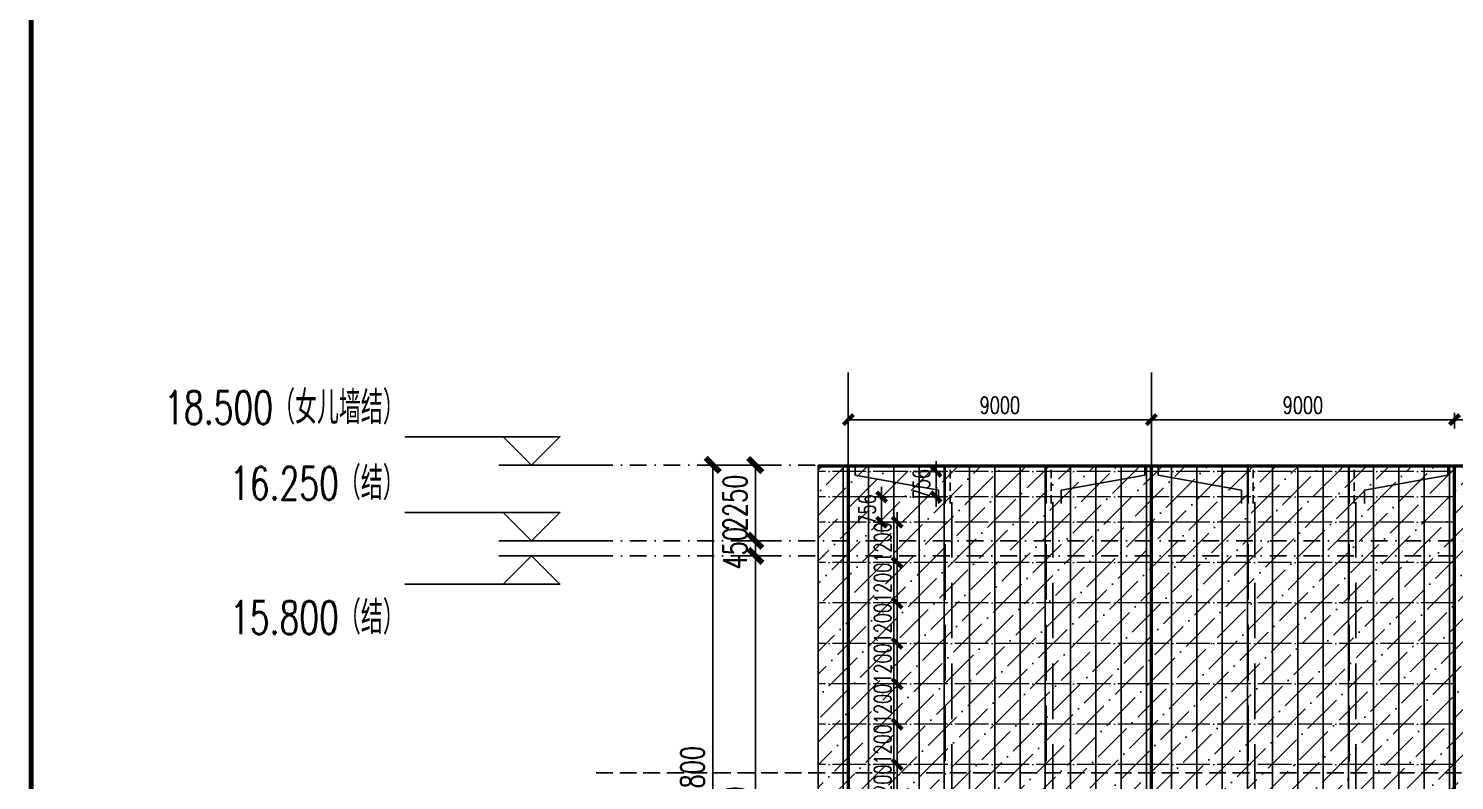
# Model space of a CAD drawing. Extents: x -2072575 to 87763, y -155913 to 742026.
# Drawn here: x -158687 to -116342, y 512339 to 534688 of the extents above; entities that cross this region are included whole.
import ezdxf
from ezdxf.enums import TextEntityAlignment as Align

# ---------------------------------------------------------------- set-up
doc = ezdxf.new("R2010")
doc.units = 0
doc.header["$LTSCALE"] = 1000
for name, pattern in [('__DASH', [0.35, 0.25, -0.1]), ('CENTER', [2, 1.25, -0.25, 0.25, -0.25]), ('DASHDOT', [1, 0.5, -0.25, 0, -0.25]), ('DASHED', [0.75, 0.5, -0.25]), ('DOT', [0.25, 0, -0.25]), ('DOTE', [2.42, 2, -0.2, 0.02, -0.2])]:
    doc.linetypes.add(name, pattern=pattern)
doc.layers.get('Defpoints').update_dxf_attribs({"color": 210})
for name, color, linetype in [('!ZN1-填充-8', 8, 'Continuous'), ('0-cxFrame', 155, 'Continuous'), ('12圆钢+30钢套管撑杆', 3, 'Continuous'), ('12圆钢斜拉条', 30, 'Continuous'), ('12圆钢直拉条', 22, 'Continuous'), ('3符号', 3, 'Continuous'), ('A-LIN-V', 9, 'Continuous'), ('A-云线', 50, 'Continuous'), ('DIM', 173, 'Continuous'), ('DOT', 8, 'DOT'), ('DOTE', 1, 'CENTER'), ('压型钢板', 23, 'Continuous')]:
    doc.layers.add(name, color=color, linetype=linetype)
for name, color, linetype, lineweight in [('0-cxText', 131, 'Continuous', 25), ('冷弯薄壁C型钢 250x75x20x3.0', 51, 'DOTE', 0), ('梁', 4, 'Continuous', 18)]:
    doc.layers.add(name, color=color, linetype=linetype, lineweight=lineweight)
doc.layers.add('A-加建区域', color=47, linetype='Continuous', plot=False)
doc.styles.add('cx_tuming', font='simhei.ttf')
doc.styles.add('cx_tuqian1', font='')
doc.styles.add('DHTEXT-1', font='romans.shx', dxfattribs={"width": 0.7, "bigfont": 'chinese.shx'})
doc.styles.add('卓越符号', font='ROMANS.shx', dxfattribs={"width": 0.7, "bigfont": 'CHINESE.shx'})
doc.styles.add('黑体', font='simhei.ttf', dxfattribs={"height": 12})
doc.styles.get('cx_tuqian1').set_extended_font_data('SimSun')
doc.dimstyles.new('ZN200', dxfattribs={"dimscale": 200, "dimtxt": 2.5, "dimasz": 1.5, "dimexe": 1, "dimexo": 2, "dimgap": 0.9, "dimtad": 1, "dimdec": 0, "dimdsep": 46, "dimtxsty": 'DHTEXT-1', "dimblk": 'ARCHTICK', "dimcen": 2.5, "dimclrd": 173, "dimclre": 173, "dimclrt": 7, "dimazin": 2, "dimtfac": 1, "dimtdec": 0, "dimtix": 1, "dimtmove": 2, "dimatfit": 3, "dimfxl": 0, "dimtolj": 1, "dimtzin": 0, "dimarcsym": 0})
doc.dimstyles.new('ZN280', dxfattribs={"dimscale": 280, "dimtxt": 2.5, "dimasz": 1.5, "dimexe": 1, "dimexo": 2, "dimgap": 0.9, "dimtad": 1, "dimdec": 0, "dimdsep": 46, "dimtxsty": 'DHTEXT-1', "dimblk": 'ARCHTICK', "dimcen": 2.5, "dimclrd": 173, "dimclre": 173, "dimclrt": 7, "dimazin": 2, "dimtfac": 1, "dimtdec": 0, "dimtix": 1, "dimtmove": 2, "dimatfit": 3, "dimfxl": 0, "dimarcsym": 0})

# ---------------------------------------------------------------- blocks, each defined once
blk = doc.blocks.new('20250905101245')
at = {"layer": '!ZN1-填充-8'}
h = blk.add_hatch(dxfattribs=at)
h.set_pattern_fill('ANSI36', color=252, scale=300, style=0)
h.set_pattern_definition([(45, (119669.48, -503214.68), (252.5697, 926.0889), [1190.625, -238.125, 0, -238.125])])
h.paths.add_polyline_path([(-900, 0), (31700, 0), (31700, 18450), (-900, 18450)])
at = {"layer": 'A-LIN-V', "color": 252}
for p, q in [((-900, 18500), (-900, -300)), ((-900, 18500), (184800, 18500)), ((-900, 18450), (184800, 18450))]:
    blk.add_line(p, q, dxfattribs=at)
at = {"layer": '压型钢板', "color": 252, "ltscale": 10}
for p, q in [((-900, 18500), (-900, 0)), ((-150, 18500), (-150, 0)), ((600, 18500), (600, 0)), ((1350, 18500), (1350, 0)), ((2100, 18500), (2100, 0)), ((2850, 18500), (2850, 0)), ((3600, 18500), (3600, 0)), ((4350, 18500), (4350, 0)), ((5100, 18500), (5100, 0)), ((5850, 18500), (5850, 0)), ((6600, 18500), (6600, 0)), ((7350, 18500), (7350, 0)), ((8100, 18500), (8100, 0)), ((8850, 18500), (8850, 0)), ((9600, 18500), (9600, 0)), ((10350, 18500), (10350, 0)), ((11100, 18500), (11100, 0)), ((11850, 18500), (11850, 0)), ((12600, 18500), (12600, 0)), ((13350, 18500), (13350, 0)), ((14100, 18500), (14100, 0)), ((14850, 18500), (14850, 0)), ((15600, 18500), (15600, 0)), ((16350, 18500), (16350, 0)), ((17100, 18500), (17100, 0)), ((17850, 18500), (17850, 0))]:
    blk.add_line(p, q, dxfattribs=at)
blk = doc.blocks.new('_ArchTick')
at = {"color": 0, "linetype": 'ByBlock', "const_width": 0.4}
blk.add_lwpolyline([(-0.5, -0.5), (0.5, 0.5)], dxfattribs=at)
blk = doc.blocks.new('*D2502')
at = {"layer": 'Defpoints', "color": 0, "ltscale": 2800, "transparency": 16777216}
for p in [(-4026, 18500), (-2693, 18500), (-2693, -300)]:
    blk.add_point(p, dxfattribs=at)
at = {"layer": 'DIM', "color": 173, "linetype": 'ByBlock', "lineweight": -2, "ltscale": 2800, "transparency": 16777216}
for p, q in [((-3253, 18500), (-4306, 18500)), ((-4026, -300), (-4026, 18500)), ((-3253, -300), (-4306, -300))]:
    blk.add_line(p, q, dxfattribs=at)
at = {"layer": 'DIM', "color": 173, "lineweight": -2, "ltscale": 2800, "transparency": 16777216, "xscale": 420, "yscale": 420, "zscale": 420}
for p, rotation in [((-4026, 18500), 90), ((-4026, -300), 270)]:
    blk.add_blockref('_ArchTick', p, dxfattribs=dict(at, rotation=rotation))
at = {"layer": 'DIM', "color": 7, "ltscale": 2800, "transparency": 16777216, "insert": (-4628, 9100), "char_height": 700, "attachment_point": 5, "rotation": 90, "style": 'DHTEXT-1'}
blk.add_mtext('18800', dxfattribs=at)
blk = doc.blocks.new('*D2504')
at = {"layer": 'Defpoints', "color": 0, "ltscale": 2800, "transparency": 16777216}
for p in [(-2761, 15800), (-1428, 15800), (-1428, 0)]:
    blk.add_point(p, dxfattribs=at)
at = {"layer": 'DIM', "color": 173, "linetype": 'ByBlock', "lineweight": -2, "ltscale": 2800, "transparency": 16777216}
for p, q in [((-1988, 15800), (-3041, 15800)), ((-2761, 0), (-2761, 15800)), ((-1988, 0), (-3041, 0))]:
    blk.add_line(p, q, dxfattribs=at)
at = {"layer": 'DIM', "color": 173, "lineweight": -2, "ltscale": 2800, "transparency": 16777216, "xscale": 420, "yscale": 420, "zscale": 420}
for p, rotation in [((-2761, 15800), 90), ((-2761, 0), 270)]:
    blk.add_blockref('_ArchTick', p, dxfattribs=dict(at, rotation=rotation))
at = {"layer": 'DIM', "color": 7, "ltscale": 2800, "transparency": 16777216, "insert": (-3363, 7900), "char_height": 700, "attachment_point": 5, "rotation": 90, "style": 'DHTEXT-1'}
blk.add_mtext('15800', dxfattribs=at)
blk = doc.blocks.new('*D2505')
at = {"layer": 'Defpoints', "color": 0, "ltscale": 2800, "transparency": 16777216}
for p in [(-2761, 16250), (-1428, 16250), (-1428, 15800)]:
    blk.add_point(p, dxfattribs=at)
at = {"layer": 'DIM', "color": 173, "linetype": 'ByBlock', "lineweight": -2, "ltscale": 2800, "transparency": 16777216}
for p, q in [((-2761, 16250), (-2761, 16670)), ((-1988, 16250), (-3041, 16250)), ((-2761, 15800), (-2761, 16250)), ((-1988, 15800), (-3041, 15800)), ((-2761, 15800), (-2761, 15380))]:
    blk.add_line(p, q, dxfattribs=at)
at = {"layer": 'DIM', "color": 173, "lineweight": -2, "ltscale": 2800, "transparency": 16777216, "xscale": 420, "yscale": 420, "zscale": 420}
for p, rotation in [((-2761, 16250), 270), ((-2761, 15800), 90)]:
    blk.add_blockref('_ArchTick', p, dxfattribs=dict(at, rotation=rotation))
at = {"layer": 'DIM', "color": 7, "ltscale": 2800, "transparency": 16777216, "insert": (-3363, 16025), "char_height": 700, "attachment_point": 5, "rotation": 90, "style": 'DHTEXT-1'}
blk.add_mtext('450', dxfattribs=at)
blk = doc.blocks.new('*D2506')
at = {"layer": 'Defpoints', "color": 0, "ltscale": 2800, "transparency": 16777216}
for p in [(-2761, 18500), (-1428, 18500), (-1428, 16250)]:
    blk.add_point(p, dxfattribs=at)
at = {"layer": 'DIM', "color": 173, "linetype": 'ByBlock', "lineweight": -2, "ltscale": 2800, "transparency": 16777216}
for p, q in [((-1988, 18500), (-3041, 18500)), ((-2761, 16250), (-2761, 18500)), ((-1988, 16250), (-3041, 16250))]:
    blk.add_line(p, q, dxfattribs=at)
at = {"layer": 'DIM', "color": 173, "lineweight": -2, "ltscale": 2800, "transparency": 16777216, "xscale": 420, "yscale": 420, "zscale": 420}
for p, rotation in [((-2761, 18500), 90), ((-2761, 16250), 270)]:
    blk.add_blockref('_ArchTick', p, dxfattribs=dict(at, rotation=rotation))
at = {"layer": 'DIM', "color": 7, "ltscale": 2800, "transparency": 16777216, "insert": (-3363, 17375), "char_height": 700, "attachment_point": 5, "rotation": 90, "style": 'DHTEXT-1'}
blk.add_mtext('2250', dxfattribs=at)
blk = doc.blocks.new('*U226')
at = {"ltscale": 10}
blk.add_line((3.48, 0), (-6.85, 0), dxfattribs=at)
blk.add_lwpolyline([(3, 3), (0, 0), (-3, 3), (13.45, 3)])
at = {"color": 0, "style": '卓越符号', "width": 0.7, "flags": 8}
blk.add_attdef('±0.000', text='', height=3.5, dxfattribs=at).set_placement((13.45, 4.35), align=Align.RIGHT)
blk = doc.blocks.new('*U227')
at = {"ltscale": 10}
blk.add_line((3.48, 0), (-6.85, 0), dxfattribs=at)
blk.add_lwpolyline([(3, -3), (0, 0), (-3, -3), (13.45, -3)])
at = {"color": 0, "style": '卓越符号', "width": 0.7, "flags": 8}
blk.add_attdef('±0.000', text='', height=3.5, dxfattribs=at).set_placement((13.45, -7.85), align=Align.RIGHT)
blk = doc.blocks.new('TK22.A1 L(Dragon)')
at = {"layer": '0-cxFrame', "const_width": 0.5}
blk.add_lwpolyline([(-80, 10), (-821, 10), (-821, 584), (-80, 584)], close=True, dxfattribs=at)
at = {"style": '黑体', "flags": 4}
blk.add_attdef('图幅', text='', height=3.3, dxfattribs=at).set_placement((-40, 3), align=Align.RIGHT)
at = {"layer": '0-cxText', "flags": 4}
for tag, height, style, p in [('建设单位', 3.5, 'cx_tuming', (-45, 240)), ('项目名称', 3.5, 'cx_tuming', (-45, 210)), ('子项名称', 3.5, 'cx_tuming', (-45, 180)), ('工程编号', 3.3, 'cx_tuqian1', (-35, 165)), ('图名1', 3.5, 'cx_tuming', (-45, 87)), ('图名2', 3.5, 'cx_tuming', (-45, 79)), ('图名3', 3.5, 'cx_tuming', (-45, 71)), ('出图日期', 3.3, 'cx_tuqian1', (-39, 60)), ('专业', 3.3, 'cx_tuqian1', (-55, 52)), ('图号', 3.3, 'cx_tuqian1', (-55, 44)), ('版次', 3.3, 'cx_tuqian1', (-20, 44))]:
    blk.add_attdef(tag, text='', height=height, dxfattribs=dict(at, style=style)).set_placement(p, align=Align.MIDDLE)
at = {"layer": 'Defpoints', "color": 6, "flags": 4}
for tag, height, style, p in [('tufu', 3.3, '黑体', (-12, 12)), ('dwfname', 4, 'cx_tuqian1', (-80, 3))]:
    blk.add_attdef(tag, text='', height=height, dxfattribs=dict(at, style=style)).set_placement(p, align=Align.RIGHT)
blk = doc.blocks.new('*D3662')
at = {"layer": 'Defpoints', "color": 0, "ltscale": 10, "transparency": 16777216}
for p in [(-103342, 523062), (-116342, 522398), (-103342, 522398)]:
    blk.add_point(p, dxfattribs=at)
at = {"layer": 'DIM', "color": 173, "linetype": 'ByBlock', "lineweight": -2, "ltscale": 10, "transparency": 16777216}
for p, q in [((-116342, 522798), (-116342, 523262)), ((-116342, 523062), (-103342, 523062)), ((-103342, 522798), (-103342, 523262))]:
    blk.add_line(p, q, dxfattribs=at)
at = {"layer": 'DIM', "color": 173, "lineweight": -2, "ltscale": 10, "transparency": 16777216, "xscale": 300, "yscale": 300, "zscale": 300, "rotation": 180}
blk.add_blockref('_ArchTick', (-116342, 523062), dxfattribs=at)
at = {"layer": 'DIM', "color": 173, "lineweight": -2, "ltscale": 10, "transparency": 16777216, "xscale": 300, "yscale": 300, "zscale": 300}
blk.add_blockref('_ArchTick', (-103342, 523062), dxfattribs=at)
at = {"layer": 'DIM', "color": 7, "ltscale": 10, "transparency": 16777216, "insert": (-109842, 523492), "char_height": 500, "attachment_point": 5, "style": 'DHTEXT-1'}
blk.add_mtext('\\A1;13000', dxfattribs=at)
blk = doc.blocks.new('*D3663')
at = {"layer": 'Defpoints', "color": 0, "ltscale": 10, "transparency": 16777216}
for p in [(-116342, 523062), (-125342, 522398), (-116342, 522398)]:
    blk.add_point(p, dxfattribs=at)
at = {"layer": 'DIM', "color": 173, "linetype": 'ByBlock', "lineweight": -2, "ltscale": 10, "transparency": 16777216}
for p, q in [((-125342, 522798), (-125342, 523262)), ((-125342, 523062), (-116342, 523062)), ((-116342, 522798), (-116342, 523262))]:
    blk.add_line(p, q, dxfattribs=at)
at = {"layer": 'DIM', "color": 173, "lineweight": -2, "ltscale": 10, "transparency": 16777216, "xscale": 300, "yscale": 300, "zscale": 300, "rotation": 180}
blk.add_blockref('_ArchTick', (-125342, 523062), dxfattribs=at)
at = {"layer": 'DIM', "color": 173, "lineweight": -2, "ltscale": 10, "transparency": 16777216, "xscale": 300, "yscale": 300, "zscale": 300}
blk.add_blockref('_ArchTick', (-116342, 523062), dxfattribs=at)
at = {"layer": 'DIM', "color": 7, "ltscale": 10, "transparency": 16777216, "insert": (-120842, 523492), "char_height": 500, "attachment_point": 5, "style": 'DHTEXT-1'}
blk.add_mtext('\\A1;9000', dxfattribs=at)
blk = doc.blocks.new('*D3664')
at = {"layer": 'Defpoints', "color": 0, "ltscale": 10, "transparency": 16777216}
for p in [(-125342, 523062), (-134342, 522398), (-125342, 522398)]:
    blk.add_point(p, dxfattribs=at)
at = {"layer": 'DIM', "color": 173, "linetype": 'ByBlock', "lineweight": -2, "ltscale": 10, "transparency": 16777216}
for p, q in [((-134342, 522798), (-134342, 523262)), ((-134342, 523062), (-125342, 523062)), ((-125342, 522798), (-125342, 523262))]:
    blk.add_line(p, q, dxfattribs=at)
at = {"layer": 'DIM', "color": 173, "lineweight": -2, "ltscale": 10, "transparency": 16777216, "xscale": 300, "yscale": 300, "zscale": 300, "rotation": 180}
blk.add_blockref('_ArchTick', (-134342, 523062), dxfattribs=at)
at = {"layer": 'DIM', "color": 173, "lineweight": -2, "ltscale": 10, "transparency": 16777216, "xscale": 300, "yscale": 300, "zscale": 300}
blk.add_blockref('_ArchTick', (-125342, 523062), dxfattribs=at)
at = {"layer": 'DIM', "color": 7, "ltscale": 10, "transparency": 16777216, "insert": (-129842, 523492), "char_height": 500, "attachment_point": 5, "style": 'DHTEXT-1'}
blk.add_mtext('\\A1;9000', dxfattribs=at)
blk = doc.blocks.new('*D3683')
at = {"layer": 'Defpoints', "color": 0, "ltscale": 10, "transparency": 16777216}
for p in [(-133353, 520770), (-132756, 520770), (-132756, 520014)]:
    blk.add_point(p, dxfattribs=at)
at = {"layer": 'DIM', "color": 173, "linetype": 'ByBlock', "lineweight": -2, "ltscale": 10, "transparency": 16777216}
for p, q in [((-133353, 520770), (-133353, 521070)), ((-133156, 520770), (-133553, 520770)), ((-133353, 520014), (-133353, 520770)), ((-133156, 520014), (-133553, 520014)), ((-133353, 520014), (-133353, 519714))]:
    blk.add_line(p, q, dxfattribs=at)
at = {"layer": 'DIM', "color": 173, "lineweight": -2, "ltscale": 10, "transparency": 16777216, "xscale": 300, "yscale": 300, "zscale": 300}
for p, rotation in [((-133353, 520770), 270), ((-133353, 520014), 90)]:
    blk.add_blockref('_ArchTick', p, dxfattribs=dict(at, rotation=rotation))
at = {"layer": 'DIM', "color": 7, "ltscale": 10, "transparency": 16777216, "insert": (-133783, 520392), "char_height": 500, "attachment_point": 5, "rotation": 90, "style": 'DHTEXT-1'}
blk.add_mtext('\\A1;756', dxfattribs=at)
blk = doc.blocks.new('*D3681')
at = {"layer": 'Defpoints', "color": 0, "ltscale": 10, "transparency": 16777216}
for p in [(-132892, 520014), (-132756, 520014), (-132756, 518814)]:
    blk.add_point(p, dxfattribs=at)
at = {"layer": 'DIM', "color": 173, "linetype": 'ByBlock', "lineweight": -2, "ltscale": 10, "transparency": 16777216}
for p, q in [((-133156, 520014), (-133092, 520014)), ((-132892, 520014), (-132892, 520314)), ((-132892, 518814), (-132892, 520014)), ((-133156, 518814), (-133092, 518814)), ((-132892, 518814), (-132892, 518514))]:
    blk.add_line(p, q, dxfattribs=at)
at = {"layer": 'DIM', "color": 173, "lineweight": -2, "ltscale": 10, "transparency": 16777216, "xscale": 300, "yscale": 300, "zscale": 300}
for p, rotation in [((-132892, 520014), 270), ((-132892, 518814), 90)]:
    blk.add_blockref('_ArchTick', p, dxfattribs=dict(at, rotation=rotation))
at = {"layer": 'DIM', "color": 7, "ltscale": 10, "transparency": 16777216, "insert": (-133322, 519414), "char_height": 500, "attachment_point": 5, "rotation": 90, "style": 'DHTEXT-1'}
blk.add_mtext('\\A1;1200', dxfattribs=at)
blk = doc.blocks.new('*D3682')
at = {"layer": 'Defpoints', "color": 0, "ltscale": 10, "transparency": 16777216}
for p in [(-132892, 518814), (-132756, 518814), (-132756, 517614)]:
    blk.add_point(p, dxfattribs=at)
at = {"layer": 'DIM', "color": 173, "linetype": 'ByBlock', "lineweight": -2, "ltscale": 10, "transparency": 16777216}
for p, q in [((-133156, 518814), (-133092, 518814)), ((-132892, 518814), (-132892, 519114)), ((-132892, 517614), (-132892, 518814)), ((-133156, 517614), (-133092, 517614)), ((-132892, 517614), (-132892, 517314))]:
    blk.add_line(p, q, dxfattribs=at)
at = {"layer": 'DIM', "color": 173, "lineweight": -2, "ltscale": 10, "transparency": 16777216, "xscale": 300, "yscale": 300, "zscale": 300}
for p, rotation in [((-132892, 518814), 270), ((-132892, 517614), 90)]:
    blk.add_blockref('_ArchTick', p, dxfattribs=dict(at, rotation=rotation))
at = {"layer": 'DIM', "color": 7, "ltscale": 10, "transparency": 16777216, "insert": (-133322, 518214), "char_height": 500, "attachment_point": 5, "rotation": 90, "style": 'DHTEXT-1'}
blk.add_mtext('\\A1;1200', dxfattribs=at)
blk = doc.blocks.new('*D3684')
at = {"layer": 'Defpoints', "color": 0, "ltscale": 10, "transparency": 16777216}
for p in [(-132892, 517614), (-132756, 517614), (-132756, 516414)]:
    blk.add_point(p, dxfattribs=at)
at = {"layer": 'DIM', "color": 173, "linetype": 'ByBlock', "lineweight": -2, "ltscale": 10, "transparency": 16777216}
for p, q in [((-132892, 517614), (-132892, 517914)), ((-133156, 517614), (-133092, 517614)), ((-132892, 516414), (-132892, 517614)), ((-133156, 516414), (-133092, 516414)), ((-132892, 516414), (-132892, 516114))]:
    blk.add_line(p, q, dxfattribs=at)
at = {"layer": 'DIM', "color": 173, "lineweight": -2, "ltscale": 10, "transparency": 16777216, "xscale": 300, "yscale": 300, "zscale": 300}
for p, rotation in [((-132892, 517614), 270), ((-132892, 516414), 90)]:
    blk.add_blockref('_ArchTick', p, dxfattribs=dict(at, rotation=rotation))
at = {"layer": 'DIM', "color": 7, "ltscale": 10, "transparency": 16777216, "insert": (-133322, 517014), "char_height": 500, "attachment_point": 5, "rotation": 90, "style": 'DHTEXT-1'}
blk.add_mtext('\\A1;1200', dxfattribs=at)
blk = doc.blocks.new('*D3685')
at = {"layer": 'Defpoints', "color": 0, "ltscale": 10, "transparency": 16777216}
for p in [(-132892, 516414), (-132756, 516414), (-132756, 515214)]:
    blk.add_point(p, dxfattribs=at)
at = {"layer": 'DIM', "color": 173, "linetype": 'ByBlock', "lineweight": -2, "ltscale": 10, "transparency": 16777216}
for p, q in [((-132892, 516414), (-132892, 516714)), ((-133156, 516414), (-133092, 516414)), ((-132892, 515214), (-132892, 516414)), ((-133156, 515214), (-133092, 515214)), ((-132892, 515214), (-132892, 514914))]:
    blk.add_line(p, q, dxfattribs=at)
at = {"layer": 'DIM', "color": 173, "lineweight": -2, "ltscale": 10, "transparency": 16777216, "xscale": 300, "yscale": 300, "zscale": 300}
for p, rotation in [((-132892, 516414), 270), ((-132892, 515214), 90)]:
    blk.add_blockref('_ArchTick', p, dxfattribs=dict(at, rotation=rotation))
at = {"layer": 'DIM', "color": 7, "ltscale": 10, "transparency": 16777216, "insert": (-133322, 515814), "char_height": 500, "attachment_point": 5, "rotation": 90, "style": 'DHTEXT-1'}
blk.add_mtext('\\A1;1200', dxfattribs=at)
blk = doc.blocks.new('*D3687')
at = {"layer": 'Defpoints', "color": 0, "ltscale": 10, "transparency": 16777216}
for p in [(-132892, 515214), (-132756, 515214), (-132756, 514014)]:
    blk.add_point(p, dxfattribs=at)
at = {"layer": 'DIM', "color": 173, "linetype": 'ByBlock', "lineweight": -2, "ltscale": 10, "transparency": 16777216}
for p, q in [((-132892, 515214), (-132892, 515514)), ((-133156, 515214), (-133092, 515214)), ((-132892, 514014), (-132892, 515214)), ((-133156, 514014), (-133092, 514014)), ((-132892, 514014), (-132892, 513714))]:
    blk.add_line(p, q, dxfattribs=at)
at = {"layer": 'DIM', "color": 173, "lineweight": -2, "ltscale": 10, "transparency": 16777216, "xscale": 300, "yscale": 300, "zscale": 300}
for p, rotation in [((-132892, 515214), 270), ((-132892, 514014), 90)]:
    blk.add_blockref('_ArchTick', p, dxfattribs=dict(at, rotation=rotation))
at = {"layer": 'DIM', "color": 7, "ltscale": 10, "transparency": 16777216, "insert": (-133322, 514614), "char_height": 500, "attachment_point": 5, "rotation": 90, "style": 'DHTEXT-1'}
blk.add_mtext('\\A1;1200', dxfattribs=at)
blk = doc.blocks.new('*D3686')
at = {"layer": 'Defpoints', "color": 0, "ltscale": 10, "transparency": 16777216}
for p in [(-132892, 514014), (-132756, 514014), (-132756, 512814)]:
    blk.add_point(p, dxfattribs=at)
at = {"layer": 'DIM', "color": 173, "linetype": 'ByBlock', "lineweight": -2, "ltscale": 10, "transparency": 16777216}
for p, q in [((-132892, 514014), (-132892, 514314)), ((-133156, 514014), (-133092, 514014)), ((-132892, 512814), (-132892, 514014)), ((-133156, 512814), (-133092, 512814)), ((-132892, 512814), (-132892, 512514))]:
    blk.add_line(p, q, dxfattribs=at)
at = {"layer": 'DIM', "color": 173, "lineweight": -2, "ltscale": 10, "transparency": 16777216, "xscale": 300, "yscale": 300, "zscale": 300}
for p, rotation in [((-132892, 514014), 270), ((-132892, 512814), 90)]:
    blk.add_blockref('_ArchTick', p, dxfattribs=dict(at, rotation=rotation))
at = {"layer": 'DIM', "color": 7, "ltscale": 10, "transparency": 16777216, "insert": (-133322, 513414), "char_height": 500, "attachment_point": 5, "rotation": 90, "style": 'DHTEXT-1'}
blk.add_mtext('\\A1;1200', dxfattribs=at)
blk = doc.blocks.new('*D3690')
at = {"layer": 'Defpoints', "color": 0, "ltscale": 10, "transparency": 16777216}
for p in [(-132892, 512814), (-132756, 512814), (-132756, 511614)]:
    blk.add_point(p, dxfattribs=at)
at = {"layer": 'DIM', "color": 173, "linetype": 'ByBlock', "lineweight": -2, "ltscale": 10, "transparency": 16777216}
for p, q in [((-133156, 512814), (-133092, 512814)), ((-132892, 512814), (-132892, 513114)), ((-132892, 511614), (-132892, 512814)), ((-133156, 511614), (-133092, 511614)), ((-132892, 511614), (-132892, 511314))]:
    blk.add_line(p, q, dxfattribs=at)
at = {"layer": 'DIM', "color": 173, "lineweight": -2, "ltscale": 10, "transparency": 16777216, "xscale": 300, "yscale": 300, "zscale": 300}
for p, rotation in [((-132892, 512814), 270), ((-132892, 511614), 90)]:
    blk.add_blockref('_ArchTick', p, dxfattribs=dict(at, rotation=rotation))
at = {"layer": 'DIM', "color": 7, "ltscale": 10, "transparency": 16777216, "insert": (-133322, 512214), "char_height": 500, "attachment_point": 5, "rotation": 90, "style": 'DHTEXT-1'}
blk.add_mtext('\\A1;1200', dxfattribs=at)
blk = doc.blocks.new('*D3727')
at = {"layer": 'Defpoints', "color": 0, "ltscale": 10, "transparency": 16777216}
for p in [(-132756, 521527, 0), (-131738, 521527), (-132756, 520770)]:
    blk.add_point(p, dxfattribs=at)
at = {"layer": 'DIM', "color": 173, "linetype": 'ByBlock', "lineweight": -2, "ltscale": 10, "transparency": 16777216}
for p, q in [((-131738, 521527), (-131738, 521827)), ((-132356, 521527), (-131538, 521527)), ((-131738, 520770), (-131738, 521527)), ((-132356, 520770), (-131538, 520770)), ((-131738, 520770), (-131738, 520470))]:
    blk.add_line(p, q, dxfattribs=at)
at = {"layer": 'DIM', "color": 173, "lineweight": -2, "ltscale": 10, "transparency": 16777216, "xscale": 300, "yscale": 300, "zscale": 300}
for p, rotation in [((-131738, 521527), 270), ((-131738, 520770), 90)]:
    blk.add_blockref('_ArchTick', p, dxfattribs=dict(at, rotation=rotation))
at = {"layer": 'DIM', "color": 7, "ltscale": 10, "transparency": 16777216, "insert": (-132168, 521149), "char_height": 500, "attachment_point": 5, "rotation": 90, "style": 'DHTEXT-1'}
blk.add_mtext('\\A1;756', dxfattribs=at)
blk = doc.blocks.new('20250821140411')
at = {"layer": 'DOT', "linetype": 'DASHDOT'}
for p, q in [((-7489.1, 18500), (190989.5, 18500)), ((-7489.1, 16250), (190989.5, 16250)), ((-7489.1, 15800), (190989.5, 15800))]:
    blk.add_line(p, q, dxfattribs=at)
at = {"layer": 'DOTE', "ltscale": 280}
for p, q in [((0, -5350), (0, 21247.6)), ((9000, -5350), (9000, 21247.6))]:
    blk.add_line(p, q, dxfattribs=at)
at = {"layer": '3符号', "color": 7}
ref = blk.add_blockref('*U226', (-9406.9, 18500), dxfattribs=dict(at, xscale=-280, yscale=280, zscale=280))
ref.add_attrib('±0.000', '18.500（女儿墙结）', dxfattribs={"layer": '0', "color": 0, "height": 980, "style": '卓越符号', "width": 0.7}).set_placement((-13172.9, 19718), align=Align.RIGHT)
ref = blk.add_blockref('*U226', (-9406.9, 16250), dxfattribs=dict(at, xscale=-280, yscale=280, zscale=280))
ref.add_attrib('±0.000', '16.250（结）', dxfattribs={"layer": '0', "color": 0, "height": 980, "style": '卓越符号', "width": 0.7}).set_placement((-13172.9, 17468), align=Align.RIGHT)
ref = blk.add_blockref('*U227', (-9406.9, 15800), dxfattribs=dict(at, xscale=-280, yscale=280, zscale=280))
ref.add_attrib('±0.000', '15.800（结）', dxfattribs={"layer": '0', "color": 0, "height": 980, "style": '卓越符号', "width": 0.7}).set_placement((-13172.9, 13478.2), align=Align.RIGHT)
at = {"layer": 'DIM', "ltscale": 2800}
for p1, p2, picture, middle in [((-2692.9, -300), (-2692.9, 18500), '*D2502', (-4628.2, 9100)), ((-1427.9, 16250), (-1427.9, 18500), '*D2506', (-3363.2, 17375)), ((-1427.9, 15800), (-1427.9, 16250), '*D2505', (-3363.2, 16025)), ((-1427.9, 0), (-1427.9, 15800), '*D2504', (-3363.2, 7900))]:
    dim = blk.add_aligned_dim(p1=p1, p2=p2, distance=1333.3, dimstyle='ZN280', dxfattribs=at)
    dim.commit()
    dim.dimension.update_dxf_attribs({"geometry": picture, "text_midpoint": middle})

msp = doc.modelspace()

# ---------------------------------------------------------------- linework, layer by layer
at = {"layer": 'A-加建区域', "linetype": '__DASH', "ltscale": 2}
msp.add_line((-141830.9, 512564.7), (56647.8, 512564.7), dxfattribs=at)

# ---------------------------------------------------------------- dimensions: what is measured, and where the dimension line sits
at = {"layer": 'DIM', "ltscale": 10}
for base, p1, p2, picture, middle in [((-125341.8, 523061.8), (-134341.8, 522397.9), (-125341.8, 522397.9), '*D3664', (-129841.8, 523491.8)), ((-116341.8, 523061.8), (-125341.8, 522397.9), (-116341.8, 522397.9), '*D3663', (-120841.8, 523491.8)), ((-103341.8, 523061.8), (-116341.8, 522397.9), (-103341.8, 522397.9), '*D3662', (-109841.8, 523491.8))]:
    dim = msp.add_linear_dim(base=base, p1=p1, p2=p2, dimstyle='ZN200', override={"dimfxl": 2}, dxfattribs=at)
    dim.commit()
    dim.dimension.update_dxf_attribs({"geometry": picture, "text_midpoint": middle})

# ---------------------------------------------------------------- next in the draw order: block references
at = {"layer": '12圆钢直拉条', "ltscale": 1000}
msp.add_blockref('20250905101245', (-134341.8, 503214.7), dxfattribs=at)

# ---------------------------------------------------------------- next in the draw order: linework, layer by layer
at = {"layer": '12圆钢+30钢套管撑杆', "color": 3}
for p, q in [((-131466.8, 520570.9), (-131466.8, 521714.7)), ((-128466.8, 520570.9), (-128466.8, 521714.7)), ((-122466.8, 520570.9), (-122466.8, 521714.7)), ((-119466.8, 520570.9), (-119466.8, 521714.7))]:
    msp.add_line(p, q, dxfattribs=at)
at = {"layer": '12圆钢+30钢套管撑杆', "color": 3, "linetype": 'DASHED', "ltscale": 0.5}
for p, q in [((-131316.8, 520570.9), (-131316.8, 521714.7)), ((-128316.8, 520570.9), (-128316.8, 521714.7)), ((-122316.8, 520570.9), (-122316.8, 521714.7)), ((-119316.8, 520570.9), (-119316.8, 521714.7))]:
    msp.add_line(p, q, dxfattribs=at)
at = {"layer": '12圆钢斜拉条', "ltscale": 1000}
for points in [[(-134141.8, 521714.7), (-134141.8, 521414.7), (-131666.8, 520970.9), (-131666.8, 520570.9)], [(-125541.8, 521714.7), (-125541.8, 521414.7), (-128016.8, 520970.9), (-128016.8, 520570.9)], [(-125141.8, 521714.7), (-125141.8, 521414.7), (-122666.8, 520970.9), (-122666.8, 520570.9)], [(-116541.8, 521714.7), (-116541.8, 521414.7), (-119016.8, 520970.9), (-119016.8, 520570.9)]]:
    msp.add_lwpolyline(points, dxfattribs=at)
at = {"layer": '12圆钢直拉条', "ltscale": 1000}
for p, q in [((-131266.8, 520614.7), (-131266.8, 518964.7)), ((-128266.8, 520614.7), (-128266.8, 518964.7)), ((-122266.8, 520614.7), (-122266.8, 518964.7)), ((-119266.8, 520614.7), (-119266.8, 518964.7)), ((-131466.8, 517714.7), (-131466.8, 519364.7)), ((-128466.8, 517714.7), (-128466.8, 519364.7)), ((-122466.8, 517714.7), (-122466.8, 519364.7)), ((-119466.8, 517714.7), (-119466.8, 519364.7)), ((-131266.8, 518214.7), (-131266.8, 516564.7)), ((-128266.8, 518214.7), (-128266.8, 516564.7)), ((-122266.8, 518214.7), (-122266.8, 516564.7)), ((-119266.8, 518214.7), (-119266.8, 516564.7)), ((-131466.8, 515314.7), (-131466.8, 516964.7)), ((-128466.8, 515314.7), (-128466.8, 516964.7)), ((-122466.8, 515314.7), (-122466.8, 516964.7)), ((-119466.8, 515314.7), (-119466.8, 516964.7)), ((-131266.8, 515814.7), (-131266.8, 514164.7)), ((-128266.8, 515814.7), (-128266.8, 514164.7)), ((-122266.8, 515814.7), (-122266.8, 514164.7)), ((-119266.8, 515814.7), (-119266.8, 514164.7)), ((-131466.8, 512914.7), (-131466.8, 514564.7)), ((-128466.8, 512914.7), (-128466.8, 514564.7)), ((-122466.8, 512914.7), (-122466.8, 514564.7)), ((-119466.8, 512914.7), (-119466.8, 514564.7)), ((-131266.8, 513414.7), (-131266.8, 511764.7)), ((-128266.8, 513414.7), (-128266.8, 511764.7)), ((-122266.8, 513414.7), (-122266.8, 511764.7)), ((-119266.8, 513414.7), (-119266.8, 511764.7))]:
    msp.add_line(p, q, dxfattribs=at)
at = {"layer": '冷弯薄壁C型钢 250x75x20x3.0', "ltscale": 0.5}
for p, q in [((-125341.8, 521526.8, 0), (-135241.8, 521526.8, 0)), ((-116341.8, 521526.8, 0), (-125341.8, 521526.8, 0)), ((-125341.8, 520770.9), (-135241.8, 520770.9)), ((-116341.8, 520770.9), (-125341.8, 520770.9)), ((-125341.8, 520014.7), (-135241.8, 520014.7)), ((-116341.8, 520014.7), (-125341.8, 520014.7)), ((-125341.8, 518814.7), (-135241.8, 518814.7)), ((-116341.8, 518814.7), (-125341.8, 518814.7)), ((-125341.8, 517614.7), (-135241.8, 517614.7)), ((-116341.8, 517614.7), (-125341.8, 517614.7)), ((-125341.8, 516414.7), (-135241.8, 516414.7)), ((-116341.8, 516414.7), (-125341.8, 516414.7)), ((-125341.8, 515214.7), (-135241.8, 515214.7)), ((-116341.8, 515214.7), (-125341.8, 515214.7)), ((-125341.8, 514014.7), (-135241.8, 514014.7)), ((-116341.8, 514014.7), (-125341.8, 514014.7)), ((-125341.8, 512814.7), (-135241.8, 512814.7)), ((-116341.8, 512814.7), (-125341.8, 512814.7))]:
    msp.add_line(p, q, dxfattribs=at)
at = {"layer": '梁', "ltscale": 10, "const_width": 100}
for points in [[(-134341.8, 521714.7), (-134341.8, 502914.7)], [(-125341.8, 521714.7), (-125341.8, 502914.7)], [(-125341.8, 521714.7), (-125341.8, 502914.7)], [(-116341.8, 521714.7), (-116341.8, 502914.7)]]:
    msp.add_lwpolyline(points, dxfattribs=at)

# ---------------------------------------------------------------- next in the draw order: block references
at = {"layer": '0-cxFrame', "xscale": 300, "yscale": 300, "zscale": 300}
msp.add_blockref('TK22.A1 L(Dragon)', (87688.5, 445588), dxfattribs=at)
at = {"layer": 'A-云线', "ltscale": 10}
msp.add_blockref('20250821140411', (-134341.8, 503214.7), dxfattribs=at)

# ---------------------------------------------------------------- next in the draw order: dimensions: what is measured, and where the dimension line sits
at = {"layer": 'DIM', "ltscale": 10}
for base, p1, p2, picture, middle in [((-131737.6, 521526.8), (-132756, 520770.4), (-132756, 521526.8, 0), '*D3727', (-132167.6, 521148.6)), ((-133353.3, 520770.4), (-132756, 520014.2), (-132756, 520770.4), '*D3683', (-133783.3, 520392.3)), ((-132891.8, 520014.2), (-132756, 518814.2), (-132756, 520014.2), '*D3681', (-133321.8, 519414.2)), ((-132891.8, 518814.2), (-132756, 517614.2), (-132756, 518814.2), '*D3682', (-133321.8, 518214.2)), ((-132891.8, 517614.2), (-132756, 516414.2), (-132756, 517614.2), '*D3684', (-133321.8, 517014.2)), ((-132891.8, 516414.2), (-132756, 515214.2), (-132756, 516414.2), '*D3685', (-133321.8, 515814.2)), ((-132891.8, 515214.2), (-132756, 514014.2), (-132756, 515214.2), '*D3687', (-133321.8, 514614.2)), ((-132891.8, 514014.2), (-132756, 512814.2), (-132756, 514014.2), '*D3686', (-133321.8, 513414.2)), ((-132891.8, 512814.2), (-132756, 511614.2), (-132756, 512814.2), '*D3690', (-133321.8, 512214.2))]:
    dim = msp.add_linear_dim(base=base, p1=p1, p2=p2, angle=90, dimstyle='ZN200', override={"dimfxl": 2}, dxfattribs=at)
    dim.commit()
    dim.dimension.update_dxf_attribs({"geometry": picture, "text_midpoint": middle})

doc.saveas('drawing.dxf')
